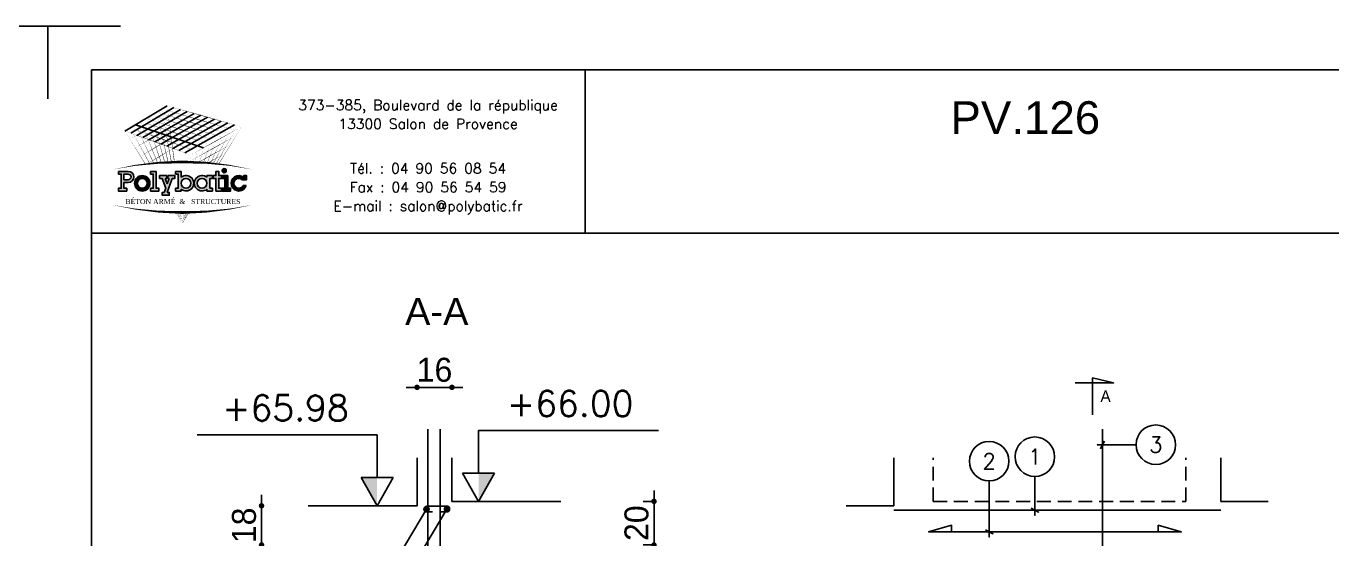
# Model space of a CAD drawing. Header units: metres. Extents: x -5618 to 118954, y -306 to 4637.
# Drawn here: x 36193 to 36792, y 1359 to 1594 of the extents above; entities that cross this region are included whole.
import ezdxf
from ezdxf.enums import TextEntityAlignment as Align

# ---------------------------------------------------------------- set-up
doc = ezdxf.new("R2010")
doc.units = ezdxf.units.M
doc.linetypes.add('CACHE', pattern=[9.524999999999999, 6.35, -3.175])
for name, color, linetype in [('COTATION', 1, 'Continuous'), ('GO-FER-HA', 140, 'Continuous'), ('GO-TEXTE', 9, 'Continuous'), ('K_ENT_M_Building_V.76', 7, 'Continuous'), ('STR_COTATION', 1, 'Continuous'), ('STR_VOI-POT', 6, 'Continuous')]:
    doc.layers.add(name, color=color, linetype=linetype)
doc.layers.add('Kofragna_forma', color=7, linetype='Continuous', lineweight=70)
doc.styles.add('ARIAL', font='ARIAL.TTF')
doc.styles.add('GrDimensions', font='simplex.shx')
doc.styles.add('Lucida', font='LSANSI.TTF')
doc.styles.add('POLYBATIC', font='TIMES.TTF')
doc.styles.add('schéma', font='simplex.shx')
doc.styles.add('TEXTE', font='romans.shx')
doc.styles.add('TEXTEBA', font='ARIAL.TTF')
doc.dimstyles.new('COUPE-20', dxfattribs={"dimscale": 0.5, "dimtxt": 22, "dimasz": 5, "dimexe": 0.05, "dimexo": 0, "dimgap": 5, "dimtad": 1, "dimdec": 0, "dimdsep": 46, "dimtxsty": 'Standard', "dimblk1": 'DOT', "dimblk2": 'DOT', "dimsah": 1, "dimcen": 0, "dimdle": 150, "dimclrd": 1, "dimclre": 1, "dimclrt": 7, "dimadec": 0, "dimazin": 0, "dimtfac": 1, "dimtdec": 0, "dimtix": 1, "dimtmove": 2, "dimatfit": 3, "dimldrblk": 'DOT', "dimfxl": 0, "dimtvp": 1, "dimtolj": 1, "dimtzin": 0, "dimarcsym": 0})

# ---------------------------------------------------------------- blocks, each defined once
blk = doc.blocks.new('A$C492E529B')
h = blk.add_hatch(color=256)
h.paths.add_polyline_path([(-1.982500000000002, 0.1), (-2.082500000000003, 0.1), (-2.082500000000003, 0.2999999999999999), (-1.932500000000003, 0.2999999999999999, 1), (-1.932500000000003, 0.7), (-2.282500000000002, 0.7), (-2.282500000000001, 0.6), (-2.182500000000003, 0.6), (-2.182500000000003, 0.1), (-2.282500000000003, 0.1), (-2.282500000000004, -6.938893903907228e-18), (-1.982500000000003, -6.938893903907228e-18)])
h.paths.add_polyline_path([(-2.082500000000003, 0.3999999999999889), (-2.082500000000003, 0.6), (-1.932500000000003, 0.6, -1), (-1.932500000000003, 0.3999999999999999)], flags=16)
h = blk.add_hatch(color=256)
h.paths.add_polyline_path([(-1.157500000000001, 0.275, 1), (-1.707500000000001, 0.275, 1)])
h.paths.add_polyline_path([(-1.607500000000002, 0.275, -1), (-1.257500000000002, 0.275, -1)], flags=16)
for color, points in [(256, [(-0.9375, 0.7), (-1.137499999999999, 0.7000000000000001), (-1.137500000000001, 0.5999999999999999), (-1.0375, 0.6), (-1.0375, 0.09999999999999998), (-1.137500000000001, 0.09999999999999996), (-1.137499999999999, -4.163336342344337e-17), (-0.8375000000000021, -4.163336342344337e-17), (-0.8375000000000004, 0.09999999999999994), (-0.9374999999999982, 0.09999999999999998)]), (256, [(-0.3674999999999997, 0.45), (-0.2675000000000001, 0.45), (-0.2674999999999983, 0.55), (-0.5234481005020868, 0.55), (-0.5234481005020868, 0.45), (-0.4734481005020861, 0.45), (-0.5425000000000004, 0.2527088585773882), (-0.6115518994979148, 0.45), (-0.5615518994979141, 0.45), (-0.5615518994979141, 0.55), (-0.8175000000000008, 0.55), (-0.8175000000000008, 0.45), (-0.7175000000000011, 0.45), (-0.5954740502510436, 0.1013544292886954), (-0.6484481005020868, -0.04999999999999991), (-0.7175000000000011, -0.04999999999999991), (-0.7175000000000011, -0.1499999999999999), (-0.4675000000000011, -0.1499999999999999), (-0.4675000000000011, -0.04999999999999991), (-0.5424999999999986, -0.0499999999999999)]), (256, [(1.392500000000002, 0.55), (1.2925, 0.55), (1.2925, 0.7000000000000001), (1.192500000000003, 0.7000000000000001), (1.192500000000003, 0.55), (1.092500000000003, 0.55), (1.092500000000003, 0.45), (1.192500000000004, 0.45), (1.192500000000003, -6.938893903907228e-18), (1.392500000000002, -6.938893903907228e-18), (1.392500000000002, 0.1), (1.292500000000004, 0.1), (1.292500000000004, 0.45), (1.392500000000005, 0.45)]), (140, [(1.412500000000003, 0.7250000000000001, 1), (1.562500000000005, 0.7250000000000001, 1)]), (256, [(1.612500000000002, 0.55), (1.412500000000003, 0.55), (1.412500000000003, 0.45), (1.512500000000003, 0.45), (1.512500000000003, 0.1), (1.412500000000003, 0.09999999999999999), (1.412500000000003, -6.938893903907228e-18), (1.712500000000002, -6.938893903907228e-18), (1.7125, 0.09999999999999999), (1.612500000000002, 0.1)]), (256, [(2.129974487139162, 0.4), (2.282500000000004, 0.4), (2.282500000000002, 0.55), (2.182500000000005, 0.55), (2.182500000000003, 0.487132034355964, 3.359496397493009), (2.272075131106462, 0.2), (2.165613883008421, 0.2, -3.125801635094081)])]:
    blk.add_hatch(color=color).paths.add_polyline_path(points)
h = blk.add_hatch(color=256)
h.paths.add_polyline_path([(-0.04749999999999943, 0.4871320343559638), (-0.04749999999999766, 0.7000000000000001), (-0.2474999999999987, 0.7), (-0.2474999999999987, 0.6000000000000001), (-0.1474999999999991, 0.6000000000000001), (-0.1474999999999991, 0.1), (-0.2475000000000005, 0.09999999999999999), (-0.2474999999999987, -6.938893903907228e-18), (-0.04749999999999766, -1.387778780781446e-17), (-0.04749999999999943, 0.06286796564403607, 2.121320343559649)])
h.paths.add_polyline_path([(-0.04749999999999943, 0.275, -1), (0.3025000000000002, 0.275, -1)], flags=16)
h = blk.add_hatch(color=256)
h.paths.add_polyline_path([(1.072500000000003, 0.1), (0.9725000000000037, 0.1), (0.9725000000000037, 0.45), (1.072500000000003, 0.45), (1.072500000000003, 0.55), (0.872500000000004, 0.55), (0.872500000000004, 0.4871320343559638, 2.121320343559652), (0.872500000000004, 0.06286796564403632), (0.8725000000000058, -1.387778780781446e-17), (1.072500000000002, 0)])
h.paths.add_polyline_path([(0.5225000000000026, 0.275, -1), (0.8725000000000023, 0.275, -1)], flags=16)
for p, q in [((0.872500000000004, 0.55), (0.872500000000004, 0.4871320343559638)), ((1.072500000000003, 0.55), (0.872500000000004, 0.55)), ((1.072500000000003, 0.45), (1.072500000000003, 0.55)), ((-0.5954740502510436, 0.101354429288693), (-0.7175000000000011, 0.45)), ((-0.6484481005020868, -0.04999999999999991), (-0.5954740502510454, 0.1013544292886897)), ((-0.5425000000000004, 0.2527088585773872), (-0.6115518994979148, 0.45)), ((-0.5425000000000004, -0.04999999999999991), (-0.3674999999999997, 0.45)), ((-0.5425000000000004, 0.2527088585773867), (-0.4734481005020861, 0.45)), ((0.872500000000004, 0.06286796564403632), (0.872500000000004, -6.938893903907228e-18)), ((0.9725000000000037, 0.1), (0.9725000000000037, 0.45)), ((0.9725000000000037, 0.45), (1.072500000000003, 0.45)), ((1.072500000000003, 0.1), (0.9725000000000037, 0.1)), ((1.072500000000003, -6.938893903907228e-18), (1.072500000000003, 0.1)), ((2.165613883008421, 0.2), (2.272075131106462, 0.2)), ((0.872500000000004, -6.938893903907228e-18), (1.072500000000003, -6.938893903907228e-18))]:
    blk.add_line(p, q)
for points in [[(-2.282500000000002, 0.7), (-1.932500000000003, 0.7)], [(-2.282500000000002, 0.7), (-2.282500000000002, 0.6), (-2.182500000000003, 0.6), (-2.182500000000003, 0.1), (-2.282500000000002, 0.1), (-2.282500000000002, -6.938893903907228e-18), (-1.982500000000003, -6.938893903907228e-18), (-1.982500000000003, 0.1), (-2.082500000000003, 0.1), (-2.082500000000003, 0.2999999999999999), (-1.932500000000003, 0.2999999999999999)], [(-2.082500000000003, 0.3999999999999999), (-2.082500000000003, 0.6), (-1.932500000000003, 0.6)], [(-1.137499999999999, 0.7), (-0.9375, 0.7), (-0.9375, 0.09999999999999998), (-0.8375000000000004, 0.09999999999999994), (-0.8375000000000004, -4.163336342344337e-17), (-1.137499999999999, -4.163336342344337e-17), (-1.137499999999999, 0.09999999999999998), (-1.0375, 0.09999999999999998), (-1.0375, 0.6), (-1.137499999999999, 0.6), (-1.137499999999999, 0.7)], [(-0.8175000000000008, 0.55), (-0.5615518994979141, 0.55)], [(-0.8175000000000008, 0.55), (-0.8175000000000008, 0.45), (-0.7175000000000011, 0.45)], [(-0.6115518994979148, 0.45), (-0.5615518994979141, 0.45), (-0.5615518994979141, 0.55)], [(-0.5234481005020868, 0.55), (-0.2675000000000001, 0.55), (-0.2675000000000001, 0.45), (-0.3674999999999997, 0.45)], [(-0.4734481005020861, 0.45), (-0.5234481005020868, 0.45), (-0.5234481005020868, 0.55)], [(-0.2474999999999987, 0.7), (-0.2474999999999987, 0.6000000000000001), (-0.1474999999999991, 0.6000000000000001), (-0.1474999999999991, 0.1), (-0.2474999999999987, 0.1), (-0.2474999999999987, -6.938893903907228e-18), (-0.04749999999999943, -6.938893903907228e-18), (-0.04749999999999943, 0.06286796564403607)], [(-0.04749999999999943, 0.4871320343559638), (-0.04749999999999943, 0.7), (-0.2474999999999987, 0.7)], [(1.092500000000003, 0.55), (1.192500000000003, 0.55), (1.192500000000003, 0.7000000000000001), (1.292500000000002, 0.7000000000000001), (1.292500000000002, 0.55), (1.392500000000004, 0.55), (1.392500000000004, 0.45), (1.292500000000002, 0.45), (1.292500000000002, 0.1), (1.392500000000004, 0.1), (1.392500000000004, -6.938893903907228e-18), (1.192500000000003, -6.938893903907228e-18), (1.192500000000003, 0.45), (1.092500000000003, 0.45)], [(1.092500000000003, 0.45), (1.092500000000003, 0.55)], [(1.412500000000003, 0.45), (1.412500000000003, 0.55), (1.612500000000002, 0.55), (1.612500000000002, 0.1), (1.712500000000002, 0.1), (1.712500000000002, -6.938893903907228e-18), (1.412500000000003, -6.938893903907228e-18), (1.412500000000003, 0.1), (1.512500000000003, 0.1), (1.512500000000003, 0.45), (1.412500000000003, 0.45)], [(2.182500000000003, 0.487132034355964), (2.182500000000003, 0.55), (2.282500000000002, 0.55), (2.282500000000002, 0.4), (2.129974487139162, 0.4)], [(-2.082500000000003, 0.3999999999999999), (-1.932500000000003, 0.3999999999999999)], [(-0.6484481005020868, -0.04999999999999991), (-0.7175000000000011, -0.04999999999999991), (-0.7175000000000011, -0.1499999999999999), (-0.4675000000000011, -0.1499999999999999), (-0.4675000000000011, -0.04999999999999991), (-0.5425000000000004, -0.04999999999999991)]]:
    blk.add_lwpolyline(points)
for centre, radius in [((-1.432500000000001, 0.275), 0.275), ((-1.432500000000001, 0.275), 0.175), ((0.1275000000000013, 0.275), 0.175), ((0.6975000000000033, 0.275), 0.175)]:
    blk.add_circle(centre, radius)
at = {"color": 140}
blk.add_circle((1.487500000000004, 0.7250000000000001), 0.07500000000000107, dxfattribs=at)
for centre, radius, start, end in [((-1.932500000000003, 0.5), 0.2, 270, 90), ((-1.932500000000003, 0.5), 0.1, 270, 90), ((0.1275000000000013, 0.275), 0.275, 230.4788036413577, 129.5211963586423), ((0.6975000000000033, 0.275), 0.275, 50.47880364135766, 309.5211963586423), ((2.007500000000002, 0.275), 0.275, 50.47880364135766, 344.1733798681277), ((2.007500000000002, 0.275), 0.175, 45.58469140280684, 334.6230664748476)]:
    blk.add_arc(centre, radius, start, end)
blk = doc.blocks.new('POLYBATIC')
at = {"color": 140}
for p, q in [((-0.4296875000004547, 3.28125), (-1.601562500000455, 2.578125)), ((-1.434659090909463, 2.517755681818244), (-0.2414772727272521, 3.227982954545496)), ((-1.267755681818471, 2.457386363636374), (-0.05326704545473149, 3.174715909090992)), ((0.1349431818182438, 3.121448863636374), (-1.100852272727479, 2.397017045454504)), ((-0.933948863636715, 2.336647727272748), (0.323153409090537, 3.06818181818187)), ((-0.7670454545457233, 2.276278409090992), (0.5113636363635123, 3.014914772727252)), ((0.6995738636360329, 2.961647727272748), (-0.6001420454547315, 2.215909090909008)), ((-0.4332386363639671, 2.155539772727366), (0.8877840909092356, 2.908380681818244)), ((-1.308593750000455, 2.75390625), (0.5859375, 2.109375)), ((1.075994318181529, 2.855113636363626), (-0.2663352272729753, 2.095170454545496)), ((-0.09943181818198354, 2.034801136363626), (1.264204545454504, 2.801846590909008)), ((1.452414772727025, 2.748579545454504), (0.06747159090900823, 1.97443181818187))]:
    blk.add_line(p, q, dxfattribs=at)
for points in [[(-1.015625000000455, 2.9296875, 0.015625, 0, 0), (-0.4296875000004547, 3.28125, 0, 0, 0)], [(0.60546875, 2.98828125, 0.015625, 0, 0), (-0.4296875000004547, 3.28125, 0, 0, 0)], [(-0.2247129179731928, 1.715989555429132, 0.01490724232924596, 0, 0), (-0.4296875000004547, 3.28125, 0, 0, 0)], [(-1.601562500000455, 2.578125, 0, 0.015625, 0), (-1.015625000000455, 2.9296875, 0, 0, 0)], [(-0.03906250000045475, 2.6171875, 0.015625, 0, 0), (-1.015625000000455, 2.9296875, 0, 0, 0)], [(-0.5892474188822234, 1.699752169851649, 0.0131193101882493, 0, 0), (-1.015625000000455, 2.9296875, 0, 0, 0)], [(-0.390625, 2.982954545454504, 0, 0.015625, 0), (-0.9232954545454959, 2.663352272727366, 0, 0, 0)], [(0.1220703125, 2.7099609375, 0.015625, 0, 0), (-0.8691406250004547, 3.017578125, 0, 0, 0)], [(-0.4912426523219438, 1.705550332218991, 0.01358734283786201, 0, 0), (-0.8691406250004547, 3.017578125, 0, 0, 0)], [(-0.8380681818182438, 2.87286931818187, 0.015625, 0, 0), (-0.2414772727272521, 3.227982954545496, 0, 0, 0)], [(0.283203125, 2.802734375, 0.015625, 0, 0), (-0.7226562500004547, 3.10546875, 0, 0, 0)], [(-0.3979455071712437, 1.710090152438511, 0.01404154563583916, 0, 0), (-0.7226562500004547, 3.10546875, 0, 0, 0)], [(-0.6605113636364877, 2.816051136363626, 0.015625, 0, 0), (-0.05326704545473149, 3.174715909090992, 0, 0, 0)], [(0.4443359375002274, 2.8955078125, 0.015625, 0, 0), (-0.5761718750004547, 3.193359375, 0, 0, 0)], [(-0.3091679367046254, 1.713523988177485, 0.01448156953465553, 0, 0), (-0.5761718750004547, 3.193359375, 0, 0, 0)], [(-0.4829545454547315, 2.759232954545496, 0.015625, 0, 0), (0.1349431818182438, 3.121448863636374, 0, 0, 0)], [(-0.3053977272729753, 2.702414772727366, 0.015625, 0, 0), (0.323153409090537, 3.06818181818187, 0, 0, 0)], [(-0.1278409090909918, 2.645596590909008, 0.015625, 0, 0), (0.5113636363635123, 3.014914772727252, 0, 0, 0)], [(0.04971590909099177, 2.588778409090992, 0.015625, 0, 0), (0.6995738636360329, 2.961647727272748, 0, 0, 0)], [(0.2272727272727479, 2.531960227272748, 0.015625, 0, 0), (0.8877840909092356, 2.908380681818244, 0, 0, 0)], [(1.640625000000227, 2.6953125, 0, 0.015625, 0), (0.60546875, 2.98828125, 0, 0, 0)], [(-0.68359375, 2.24609375, 0.015625, 0, 0), (-1.601562500000455, 2.578125, 0, 0, 0)], [(-1.031467709796289, 1.660411435280935, 0.01112380078447304, 0, 0), (-1.601562500000455, 2.578125, 0, 0, 0)], [(-1.455965909090764, 2.34375, 0, 0.015625, 0), (-0.9232954545454959, 2.663352272727366, 0, 0, 0)], [(-0.5224609375, 2.3388671875, 0.015625, 0, 0), (-1.455078125000455, 2.666015625, 0, 0, 0)], [(-0.9131357219118854, 1.673060752227684, 0.0116390314757204, 0, 0), (-1.455078125000455, 2.666015625, 0, 0, 0)], [(-1.434659090909463, 2.517755681818244, 0, 0.015625, 0), (-0.8380681818182438, 2.87286931818187, 0, 0, 0)], [(-0.3613281249997726, 2.431640625, 0.015625, 0, 0), (-1.308593750000455, 2.75390625, 0, 0, 0)], [(-0.8000544418000572, 1.683696661101635, 0.01214422228537064, 0, 0), (-1.308593750000455, 2.75390625, 0, 0, 0)], [(-1.267755681818471, 2.457386363636374, 0, 0.015625, 0), (-0.6605113636364877, 2.816051136363626, 0, 0, 0)], [(-0.2001953125, 2.5244140625, 0.015625, 0, 0), (-1.162109375000455, 2.841796875, 0, 0, 0)], [(-0.6921335829376858, 1.692528341469028, 0.01263800449243644, 0, 0), (-1.162109375000455, 2.841796875, 0, 0, 0)], [(-1.100852272727479, 2.397017045454504, 0, 0.015625, 0), (-0.4829545454547315, 2.759232954545496, 0, 0, 0)], [(-0.933948863636715, 2.336647727272748, 0, 0.015625, 0), (-0.3053977272729753, 2.702414772727366, 0, 0, 0)], [(-0.3515625, 2.684659090909008, 0, 0.015625, 0), (-0.8309659090909918, 2.397017045454504, 0, 0, 0)], [(-0.7670454545457233, 2.276278409090992, 0, 0.015625, 0), (-0.1278409090909918, 2.645596590909008, 0, 0, 0)], [(-0.6001420454547315, 2.215909090909008, 0, 0.015625, 0), (0.04971590909099177, 2.588778409090992, 0, 0, 0)], [(0.9374999999995453, 2.3046875, 0, 0.015625, 0), (-0.03906250000045475, 2.6171875, 0, 0, 0)], [(1.11328125, 2.40234375, 0, 0.015625, 0), (0.1220703125, 2.7099609375, 0, 0, 0)], [(1.2890625, 2.5, 0, 0.015625, 0), (0.283203125, 2.802734375, 0, 0, 0)], [(0.4048295454542767, 2.475142045454504, 0.015625, 0, 0), (1.075994318181529, 2.855113636363626, 0, 0, 0)], [(1.46484375, 2.59765625, 0, 0.015625, 0), (0.4443359375002274, 2.8955078125, 0, 0, 0)], [(0.5823863636364877, 2.41832386363626, 0.015625, 0, 0), (1.264204545454504, 2.801846590909008, 0, 0, 0)], [(0.7599431818180165, 2.36150568181813, 0.015625, 0, 0), (1.452414772727025, 2.748579545454504, 0, 0, 0)], [(0.9374999999995453, 2.3046875, 0.015625, 0, 0), (1.640625000000227, 2.6953125, 0, 0, 0)], [(0.9418075391890852, 1.670138702828694, 0.01115810583063171, 0, 0), (1.46484375, 2.59765625, 0, 0, 0)], [(1.012016020391002, 1.662597747784957, 0.01197350437350787, 0, 0), (1.640625000000227, 2.6953125, 0, 0, 0)], [(-1.310369318181984, 2.109375, 0, 0.015625, 0), (-0.8309659090909918, 2.397017045454504, 0, 0, 0)], [(-0.3124999999997726, 2.386363636363626, 0, 0.015625, 0), (-0.738636363636715, 2.13068181818187, 0, 0, 0)], [(0.234375, 1.9140625, 0, 0.015625, 0), (-0.68359375, 2.24609375, 0, 0, 0)], [(0.41015625, 2.01171875, 0, 0.015625, 0), (-0.5224609375, 2.3388671875, 0, 0, 0)], [(-0.4332386363639671, 2.155539772727366, 0, 0.015625, 0), (0.2272727272727479, 2.531960227272748, 0, 0, 0)], [(0.5859375, 2.109375, 0, 0.015625, 0), (-0.3613281249997726, 2.431640625, 0, 0, 0)], [(-0.2663352272729753, 2.095170454545496, 0, 0.015625, 0), (0.4048295454542767, 2.475142045454504, 0, 0, 0)], [(0.7617187500002274, 2.20703125, 0, 0.015625, 0), (-0.2001953125, 2.5244140625, 0, 0, 0)], [(-0.09943181818198354, 2.034801136363626, 0, 0.015625, 0), (0.5823863636364877, 2.41832386363626, 0, 0, 0)], [(0.06747159090900823, 1.97443181818187, 0, 0.015625, 0), (0.7599431818180165, 2.36150568181813, 0, 0, 0)], [(0.234375, 1.9140625, 0, 0.015625, 0), (0.9374999999995453, 2.3046875, 0, 0, 0)], [(0.5866968277300657, 1.699916449576676, 0.007180386554667803, 0, 0), (0.7617187500002274, 2.20703125, 0, 0, 0)], [(0.6885950454347949, 1.692796153361087, 0.008296831818832406, 0, 0), (0.9374999999995453, 2.3046875, 0, 0, 0)], [(0.7648212005681216, 1.884417712436971, 0.015625, 0, 0), (1.342329545454277, 2.20525568181813, 0, 0, 0)], [(0.7810150218122089, 1.685348204963248, 0.00932677131755205, 0, 0), (1.11328125, 2.40234375, 0, 0, 0)], [(0.8522727272725206, 2.095170454545496, 0.015625, 0, 0), (1.491477272727025, 2.450284090909008, 0, 0, 0)], [(0.8650912233908912, 1.677752675667421, 0.01027809155415822, 0, 0), (1.2890625, 2.5, 0, 0, 0)], [(-1.164772727272975, 1.875, 0, 0.015625, 0), (-0.738636363636715, 2.13068181818187, 0, 0, 0)], [(-1.019176136363967, 1.640625, 0, 0.015625, 0), (-0.6463068181817562, 1.864346590909008, 0, 0, 0)], [(-0.2734375, 2.08806818181813, 0, 0.015625, 0), (-0.6463068181817562, 1.864346590909008, 0, 0, 0)], [(0.2130681818182438, 1.74005681818187, 0, 0.015625, 0), (0.8522727272725206, 2.095170454545496, 0, 0, 0)], [(0.2101635290903232, 1.716335487573815, 0.003228196121244227, 0, 0), (0.234375, 1.9140625, 0, 0, 0)], [(0.3490664007761097, 1.712087584760297, 0.004654464702752464, 0, 0), (0.41015625, 2.01171875, 0, 0, 0)], [(0.4469534160696185, 1.707824498826653, 0.006931142164855608, 0.015625, 0), (0.7670454545452685, 1.885653409090992, 0, 0, 0)], [(0.4740167860959446, 1.706460429945992, 0.005969104741541102, 0, 0), (0.5859375, 2.109375, 0, 0, 0)], [(0.6795939278408696, 1.674900666982467, 0.015625, 0, 0), (1.193181818181984, 1.960227272727366, 0, 0, 0)], [(-1.953125, 1.5078125, 0, 0.078125, -0.05384344768960826), (0, 1.71875, 0, 0, 0)], [(-0.2343750000004547, 1.789772727272748, 0, 0.006380219183002012, 0), (-0.364879483288405, 1.711470037299478, 0, 0.006380219183002012, 0)], [(1.953125, 1.5078125, 0, 0.078125, 0.05384344768960826), (0, 1.71875, 0, 0, 0)], [(0.9595825479204905, 1.668281339753776, 0.002934513941093933, 0, 0), (1.044034090909008, 1.715198863636374, 0, 0, 0)], [(-1.953125, 0.5234375, 0, 0.078125, 0.05384344768960826), (0, 0.3125, 0, 0, 0)], [(1.953125, 0.5234375, 0, 0.078125, -0.05384344768960826), (0, 0.3125, 0, 0, 0)], [(0, 0, 0, 0.003813184372856077, 0), (-0.195425699109137, 0.3145877107606339, 0, 0.003813184372856077, 0)], [(0, 0, 0, 0.003681835129602301, 0), (-0.1714354482223825, 0.3141065594943484, 0, 0.003681835129602301, 0)], [(0, 0, 0, 0.003559883067564705, 0), (-0.1490701034542781, 0.3137146953291676, 0, 0.003559883067564705, 0)], [(0, 0, 0, 0.003446298807918057, 0), (-0.1281592369196005, 0.3133977978450275, 0, 0.003446298807918057, 0)], [(0, 0, 0, 0.003340204242443637, 0), (-0.1085566378797012, 0.3131441477290764, 0, 0.003340204242443637, 0)], [(0, 0, 0, 0.00324084487628895, 0), (-0.09013599812169559, 0.312944083366574, 0, 0.00324084487628895, 0)], [(0, 0, 0, 0.00314756816438513, 0), (-0.07278751380135873, 0.312789586335839, 0, 0.00314756816438513, 0)], [(0, 0, 0, 0.003059806352468915, 0), (-0.05641517962362741, 0.3126739616427585, 0, 0.003059806352468915, 0)], [(0, 0, 0, 0.003059806352468926, 0), (-0.05641517962362741, 0.3126739616427585, 0, 0.003059806352468926, 0)], [(0, 0, 0, 0.002977062747662009, 0), (-0.04093461278057475, 0.3125915885044606, 0, 0.002977062747662009, 0)], [(0, 0, 0, 0.005103348149100338, 0), (0.03827511111785498, 0.3125800741324838, 0, 0.005103348149100338, 0)], [(0, 0, 0, 0.004857820584163759, 0), (0.06375889516698408, 0.3127222001055543, 0, 0.004857820584163759, 0)], [(0, 0, 0, 0.004635747574430795, 0), (0.08692026702033218, 0.3129129612740371, 0, 0.004635747574430795, 0)], [(0, 0, 0, 0.004433818568920311, 0), (0.1080743276174871, 0.3131384364301084, 0, 0.004433818568920311, 0)], [(0, 0, 0, 0.004249332961201733, 0), (0.1274799888360576, 0.3133883058886795, 0, 0.004249332961201733, 0)], [(0, 0, 0, 0.004080063185600645, 0), (0.1453522509866616, 0.3136548573932032, 0, 0.004080063185600645, 0)], [(0, 0, 0, 0.003924153640373415, 0), (0.1618713376651613, 0.3139322912297757, 0, 0.003924153640373415, 0)], [(0, 0, 0, 0.003780044831076442, 0), (0.1771896014565755, 0.3142162265830848, 0, 0.003780044831076442, 0)], [(0, 0, 0, 0.003646415603355052, 0), (0.1914368191760332, 0.314503345789376, 0, 0.003646415603355052, 0)]]:
    blk.add_lwpolyline(points, format="xyseb", dxfattribs=at)
at = {"color": 5, "xscale": 0.78125, "yscale": 0.78125, "zscale": 0.78125}
blk.add_blockref('A$C492E529B', (0, 0.9102189642169378), dxfattribs=at)
at = {"lineweight": 60, "style": 'POLYBATIC'}
for s, p in [('BÉTON ARMÉ', (-1.586656885245475, 0.546875)), ('STRUCTURES', (0.2401012856082616, 0.546875))]:
    blk.add_text(s, height=0.140625, dxfattribs=at).set_placement(p)
at = {"color": 140, "style": 'POLYBATIC'}
blk.add_text('&', height=0.140625, dxfattribs=at).set_placement((0, 0.546875), align=Align.CENTER)
blk = doc.blocks.new('_DOT')
at = {"color": 0, "linetype": 'ByBlock'}
blk.add_line((-0.5, 0), (-1, 0), dxfattribs=at)
at = {"color": 0, "linetype": 'ByBlock', "const_width": 0.5}
blk.add_lwpolyline([(-0.25, 0, 1), (0.25, 0, 1)], format="xyb", close=True, dxfattribs=at)
blk = doc.blocks.new('*D964')
at = {"layer": 'COTATION', "color": 1, "lineweight": -2, "ltscale": 4.5}
for p, q in [((36480.92048752642, 1378.290150645304), (36480.92048752642, 1380.790150645304)), ((36475.92048752642, 1375.790150645304), (36480.94548752642, 1375.790150645304)), ((36480.92048752642, 1355.787650645223), (36480.92048752642, 1375.790150645304)), ((36475.92048752642, 1355.787650645223), (36480.94548752642, 1355.787650645223)), ((36480.92048752642, 1353.287650645223), (36480.92048752642, 1350.787650645223))]:
    blk.add_line(p, q, dxfattribs=at)
at = {"layer": 'DEFPOINTS', "color": 0, "lineweight": -3, "ltscale": 4.5}
for p in [(36438.1468511904, 1375.790150645304), (36480.92048752642, 1375.790150645304), (36438.1468511904, 1355.787650645223)]:
    blk.add_point(p, dxfattribs=at)
at = {"layer": 'COTATION', "color": 1, "lineweight": -2, "ltscale": 4.5, "xscale": 2.5, "yscale": 2.5, "zscale": 2.5}
for p, rotation in [((36480.92048752642, 1375.790150645304), 270), ((36480.92048752642, 1355.787650645223), 90)]:
    blk.add_blockref('_DOT', p, dxfattribs=dict(at, rotation=rotation))
at = {"layer": 'COTATION', "color": 7, "lineweight": -3, "ltscale": 4.5, "insert": (36472.92048752642, 1365.78890064527), "char_height": 11, "attachment_point": 5, "rotation": 90}
blk.add_mtext('\\A1;20', dxfattribs=at)
blk = doc.blocks.new('*D965')
at = {"layer": 'DEFPOINTS', "color": 0, "lineweight": -3, "ltscale": 4.5}
for p in [(36388.1468511904, 1428.066610390957), (36372.1468511904, 1395.790150645303, 187.688179425467), (36388.1468511904, 1395.790150645303, 187.688179425467)]:
    blk.add_point(p, dxfattribs=at)
at = {"layer": 'STR_COTATION', "color": 1, "lineweight": -2, "ltscale": 4.5}
for p, q in [((36369.6468511904, 1428.066610390957), (36367.1468511904, 1428.066610390957)), ((36372.1468511904, 1428.078889772814), (36372.1468511904, 1428.091610390957)), ((36372.1468511904, 1428.066610390957), (36388.1468511904, 1428.066610390957)), ((36388.1468511904, 1428.078889772814), (36388.1468511904, 1428.091610390957)), ((36390.6468511904, 1428.066610390957), (36393.1468511904, 1428.066610390957))]:
    blk.add_line(p, q, dxfattribs=at)
at = {"layer": 'STR_COTATION', "color": 1, "lineweight": -2, "ltscale": 4.5, "xscale": 2.5, "yscale": 2.5, "zscale": 2.5}
blk.add_blockref('_DOT', (36372.1468511904, 1428.066610390957), dxfattribs=at)
at = {"layer": 'STR_COTATION', "color": 1, "lineweight": -2, "ltscale": 4.5, "xscale": 2.5, "yscale": 2.5, "zscale": 2.5, "rotation": 180}
blk.add_blockref('_DOT', (36388.1468511904, 1428.066610390957), dxfattribs=at)
at = {"layer": 'STR_COTATION', "color": 7, "lineweight": -3, "ltscale": 4.5, "insert": (36380.1468511904, 1436.066610390957), "char_height": 11, "attachment_point": 5}
blk.add_mtext('\\A1;16', dxfattribs=at)
blk = doc.blocks.new('*D967')
at = {"layer": 'DEFPOINTS', "color": 0, "lineweight": -3, "ltscale": 4.5}
for p in [(36300.74592772267, 1373.790150645304), (36322.14685119039, 1373.790150645304, 281.5322691381999), (36322.14685119039, 1355.787650645224, 281.5322691381999)]:
    blk.add_point(p, dxfattribs=at)
at = {"layer": 'STR_COTATION', "color": 1, "lineweight": -2, "ltscale": 4.5}
for p, q in [((36300.74592772267, 1376.290150645304), (36300.74592772267, 1378.790150645304)), ((36300.72661911546, 1373.790150645304), (36300.72092772266, 1373.790150645304)), ((36300.74592772267, 1355.787650645224), (36300.74592772267, 1373.790150645304)), ((36300.72661911546, 1355.787650645224), (36300.72092772266, 1355.787650645224)), ((36300.74592772267, 1353.287650645224), (36300.74592772267, 1350.787650645224))]:
    blk.add_line(p, q, dxfattribs=at)
at = {"layer": 'STR_COTATION', "color": 1, "lineweight": -2, "ltscale": 4.5, "xscale": 2.5, "yscale": 2.5, "zscale": 2.5}
for p, rotation in [((36300.74592772267, 1373.790150645304), 270), ((36300.74592772267, 1355.787650645224), 90)]:
    blk.add_blockref('_DOT', p, dxfattribs=dict(at, rotation=rotation))
at = {"layer": 'STR_COTATION', "color": 7, "lineweight": -3, "ltscale": 4.5, "insert": (36292.74592772267, 1364.78890064527), "char_height": 11, "attachment_point": 5, "rotation": 90}
blk.add_mtext('\\A1;18', dxfattribs=at)

msp = doc.modelspace()

# ---------------------------------------------------------------- linework, layer by layer
at = {"color": 7, "linetype": 'Continuous', "lineweight": -3}
for p, q in [((36361.15732975637, 1386.790150645304, 281.5322691381999), (36346.40713040396, 1386.790150645304, 281.5322691381999)), ((36353.78223008017, 1373.790150645304, 281.5322691381999), (36346.40713040396, 1386.790150645304, 281.5322691381999)), ((36361.15732975637, 1386.790150645304, 281.5322691381999), (36346.40713040396, 1386.790150645304, 281.5322691381999)), ((36353.78223008017, 1373.790150645304, 281.5322691381999), (36346.40713040396, 1386.790150645304, 281.5322691381999)), ((36353.78223008017, 1373.790150645304, 281.5322691381999), (36361.15732975637, 1386.790150645304, 281.5322691381999)), ((36353.78223008017, 1373.790150645304, 281.5322691381999), (36361.15732975637, 1386.790150645304, 281.5322691381999)), ((36392.97459921328, 1388.790150645304, 187.688179425467), (36407.72479856569, 1388.790150645304, 187.688179425467)), ((36400.34969888948, 1375.790150645304, 187.688179425467), (36392.97459921328, 1388.790150645304, 187.688179425467)), ((36392.97459921328, 1388.790150645304, 187.688179425467), (36407.72479856569, 1388.790150645304, 187.688179425467)), ((36400.34969888948, 1375.790150645304, 187.688179425467), (36392.97459921328, 1388.790150645304, 187.688179425467)), ((36400.34969888948, 1375.790150645304, 187.688179425467), (36407.72479856569, 1388.790150645304, 187.688179425467)), ((36400.34969888948, 1375.790150645304, 187.688179425467), (36407.72479856569, 1388.790150645304, 187.688179425467))]:
    msp.add_line(p, q, dxfattribs=at)
for points in [[(36169.35118605966, 1593.710024444776), (36202.6811860595, 1593.71002441544), (36202.6811860595, 1560.380024415249)], [(36202.6811860595, 1560.380024445051), (36202.6811860595, 1593.710024444776), (36236.01118605957, 1593.710024444776)], [(36449.32318605949, 1573.712024445221), (36449.32506615227, 1498.770781202282)], [(37172.58418605943, 1498.770781202282), (36222.67918605963, 1498.770781202282)]]:
    msp.add_lwpolyline(points)
msp.add_lwpolyline([(36222.67918605963, 1573.712024445221), (36222.67918605963, 913.7780244450956), (37172.58418605943, 913.7780244450956), (37172.58418605943, 1573.712024445221)], close=True)
for points in [[(36346.40713040396, 1386.790150645304, 281.5322691381999), (36353.78223008017, 1373.790150645304, 281.5322691381999), (36353.78223008017, 1386.757333781384, 281.5322691381999)], [(36346.40713040396, 1386.790150645304, 281.5322691381999), (36353.78223008017, 1373.790150645304, 281.5322691381999), (36353.78223008017, 1386.757333781384, 281.5322691381999)], [(36407.72479856569, 1388.790150645304, 187.688179425467), (36400.34969888948, 1375.790150645304, 187.688179425467), (36400.34969888948, 1388.757333781384, 187.688179425467)], [(36407.72479856569, 1388.790150645304, 187.688179425467), (36400.34969888948, 1375.790150645304, 187.688179425467), (36400.34969888948, 1388.757333781384, 187.688179425467)]]:
    msp.add_solid(points, dxfattribs=at)
at = {"layer": 'COTATION', "elevation": 187.688179425467}
msp.add_lwpolyline([(36712.37726773827, 1361.809780175319), (36712.37726773827, 1364.809773905059), (36722.93491569535, 1361.809780175319), (36606.98360241211, 1361.80978017532), (36617.54125036917, 1364.80977390506), (36617.54125036917, 1361.80978017532)], dxfattribs=at)
at = {"layer": 'GO-FER-HA', "elevation": 187.688179425467}
for points in [[(36702.21413229652, 1401.840567997409, -512.322006256741), (36702.21385625548, 1401.76985731929), (36684.34639187941, 1401.769857319288), (36686.74639187931, 1401.769857319288), (36685.84933560462, 1400.072801044427), (36687.6434481543, 1403.46691359415)], [(36634.70261886478, 1385.152236033602, -512.322006256741), (36634.7733295429, 1385.15195999257), (36634.7733295429, 1359.409780175413), (36634.7733295429, 1361.80978017532), (36636.47038581776, 1360.912723900622), (36633.07627326804, 1362.706836450309)], [(36655.67129248507, 1387.205132158444, -512.322006256741), (36655.74200316318, 1387.204856117412), (36655.74200316318, 1369.337391741336), (36655.74200316318, 1371.737391741243), (36657.43905943805, 1370.840335466545), (36654.04494688832, 1372.634448016232)]]:
    msp.add_lwpolyline(points, format="xyb", dxfattribs=at)
at = {"layer": 'GO-FER-HA', "elevation": 93.84408971273349}
for points in [[(36385.77090032001, 1372.223148323659), (36366.99210899616, 1340.590890182697), (36348.4059249536, 1340.590890182697)], [(36376.43892628674, 1372.223148323659), (36357.6601349629, 1340.590890182697), (36348.40592495359, 1340.590890182697)]]:
    msp.add_lwpolyline(points, dxfattribs=at)
at = {"layer": 'GO-TEXTE', "elevation": 187.6881794254669, "flags": 128}
msp.add_lwpolyline([(36674.23426911133, 1430.117009566261), (36691.88200871817, 1430.110891161914), (36682.20579071336, 1432.394302081704), (36682.19888401382, 1415.472827774325)], dxfattribs=at)
at = {"layer": 'K_ENT_M_Building_V.76', "color": 30, "linetype": 'Continuous', "lineweight": -3}
for p, q in [((36347.28223008017, 1406.290150645304, 281.5322691381999), (36271.13937293731, 1406.290150645304, 281.5322691381999)), ((36347.28223008017, 1406.290150645304, 281.5322691381999), (36271.13937293731, 1406.290150645304, 281.5322691381999)), ((36353.78223008017, 1406.290150645304, 281.5322691381999), (36347.28223008017, 1406.290150645304, 281.5322691381999)), ((36353.78223008017, 1406.290150645304, 281.5322691381999), (36347.28223008017, 1406.290150645304, 281.5322691381999)), ((36353.78223008017, 1386.790150645304, 281.5322691381999), (36353.78223008017, 1406.290150645304, 281.5322691381999)), ((36353.78223008017, 1386.790150645304, 281.5322691381999), (36353.78223008017, 1406.290150645304, 281.5322691381999)), ((36400.34969888948, 1388.790150645304, 187.688179425467), (36400.34969888948, 1408.290150645304, 187.688179425467)), ((36400.34969888948, 1408.290150645304, 187.688179425467), (36406.84969888948, 1408.290150645304, 187.688179425467)), ((36400.34969888948, 1388.790150645304, 187.688179425467), (36400.34969888948, 1408.290150645304, 187.688179425467)), ((36400.34969888948, 1408.290150645304, 187.688179425467), (36406.84969888948, 1408.290150645304, 187.688179425467)), ((36406.84969888948, 1408.290150645304, 187.688179425467), (36482.99255603235, 1408.290150645304, 187.688179425467)), ((36406.84969888948, 1408.290150645304, 187.688179425467), (36482.99255603235, 1408.290150645304, 187.688179425467))]:
    msp.add_line(p, q, dxfattribs=at)
at = {"layer": 'Kofragna_forma', "color": 4, "lineweight": -3}
for p, q in [((36372.1468511904, 1395.790150645303, 187.688179425467), (36372.1468511904, 1373.790150645304, 187.688179425467)), ((36388.1468511904, 1375.790150645304, 187.688179425467), (36388.1468511904, 1395.790150645303, 187.688179425467)), ((36590.98359534892, 1373.790150645308, 187.688179425467), (36590.98359534892, 1395.790150645304, 187.688179425467)), ((36741.03241569542, 1395.790150645302, 187.688179425467), (36741.03241569542, 1375.790150645307, 187.688179425467)), ((36372.14685119039, 1373.790150645304, 281.5322691381999), (36322.14685119039, 1373.790150645304, 281.5322691381999)), ((36438.1468511904, 1375.790150645304, 187.688179425467), (36388.1468511904, 1375.790150645304, 187.688179425467)), ((36569.19041173136, 1373.790150645307, 187.688179425467), (36590.98359534892, 1373.790150645307, 187.688179425467)), ((36762.82559931298, 1375.790150645307, 187.688179425467), (36741.03241569542, 1375.790150645307, 187.688179425467))]:
    msp.add_line(p, q, dxfattribs=at)
at = {"layer": 'Kofragna_forma', "linetype": 'CACHE', "lineweight": -3}
for p, q in [((36609.08109534899, 1375.790150645304, 187.688179425467), (36609.08109534899, 1395.790150645304, 187.688179425467)), ((36725.03240863223, 1375.790150645304, 187.688179425467), (36725.03240863223, 1395.790150645302, 187.688179425467)), ((36609.08109534899, 1375.790150645304, 187.688179425467), (36725.03240422712, 1375.790150645304, 187.688179425467))]:
    msp.add_line(p, q, dxfattribs=at)
at = {"layer": 'STR_VOI-POT', "color": 3}
for p, q in [((36377.01345783113, 1408.961880209538, 187.688179425467), (36377.01349124181, 1325.961880209543, 187.688179425467)), ((36382.73355174434, 1408.961880209538, 187.688179425467), (36382.73351833366, 1325.961880209543, 187.688179425467))]:
    msp.add_line(p, q, dxfattribs=at)
at = {"layer": 'STR_VOI-POT'}
for p, q in [((36686.74638898425, 1408.961880209538, 187.688179425467), (36686.74642239493, 1325.961880209543, 187.688179425467)), ((36590.98359534892, 1371.737391741243, 187.6881794254669), (36741.03241569542, 1371.737391741243, 187.688179425467))]:
    msp.add_line(p, q, dxfattribs=at)
at = {"layer": 'STR_VOI-POT', "const_width": 1.44, "elevation": 93.84408971273349}
for points in [[(36377.30794141757, 1372.223148323659, 1), (36375.86794141756, 1372.223148323659, 1)], [(36386.49090032001, 1372.223148323659, 1), (36385.05090032001, 1372.223148323659, 1)]]:
    msp.add_lwpolyline(points, format="xyb", close=True, dxfattribs=at)
at = {"layer": 'STR_VOI-POT', "elevation": 93.84408971273349}
msp.add_lwpolyline([(36383.15595507021, 1370.915675698709), (36385.77090032002, 1370.915675698709, 0.414213562373095), (36387.07837294495, 1372.223148323659), (36387.07837294495, 1372.308245376576, 0.414213562373095), (36385.77090032002, 1373.615718001531), (36376.58794141755, 1373.615718001531, 0.4319950440242252), (36375.2804687926, 1372.223148323659), (36375.28046879262, 1372.223148323659, 0.414213562373095), (36376.58794141755, 1370.915675698709), (36379.20288666744, 1370.915675698709)], format="xyb", dxfattribs=at)

# ---------------------------------------------------------------- block references
at = {"xscale": 16.49835000000894, "yscale": 16.49834999989253, "zscale": 16.49835000000003}
msp.add_blockref('POLYBATIC', (36264.44811308035, 1503.089303188183), dxfattribs=at)

# ---------------------------------------------------------------- texts
at = {"style": 'schéma'}
for s, p in [('373-385, Boulevard de la république', (36377.20383650531, 1555.17576115047)), ('13300 Salon de Provence', (36377.20383650531, 1546.545388232259)), ('Tél. : 04 90 56 08 54', (36377.20383650531, 1526.16227030665)), ('Fax : 04 90 56 54 59', (36377.20383650531, 1517.531897388789)), ('E-mail : salon@polybatic.fr', (36377.20383650531, 1508.901524470228))]:
    msp.add_text(s, height=4.6662, dxfattribs=at).set_placement(p, align=Align.CENTER)
at = {"style": 'ARIAL'}
msp.add_text('PV.126', height=15, dxfattribs=at).set_placement((36616.98259088001, 1544.270736833045))
at = {"layer": 'GO-FER-HA', "style": 'TEXTE'}
for s, rotation, p in [('3', 359.9999999999479, (36711.27061889034, 1401.76985731927, 281.6881794254671)), ('2', 359.9999999999544, (36634.77332954292, 1394.208722627424, 281.6881794254671)), ('1', 359.9999999999544, (36655.74200316321, 1396.261618752266, 281.688179425467))]:
    msp.add_text(s, height=7.199999999999999, rotation=rotation, dxfattribs=at).set_placement(p, align=Align.MIDDLE_CENTER)
at = {"layer": 'GO-TEXTE', "style": 'TEXTEBA'}
msp.add_text('A-A', height=12.49708794321094, dxfattribs=at).set_placement((36366.64089472468, 1456.619519130618, 187.688179425467))
at = {"layer": 'GO-TEXTE', "linetype": 'Continuous', "style": 'Lucida'}
msp.add_text('A', height=5.319999999999999, rotation=359.9819333185179, dxfattribs=at).set_placement((36685.81605812909, 1421.320233837826, 187.6881794254669))
at = {"layer": 'K_ENT_M_Building_V.76', "color": 0, "linetype": 'Continuous', "lineweight": -3, "char_height": 11.7, "style": 'GrDimensions'}
for s, insert, attachment_point in [('+65.98', (36340.78223008016, 1412.790150645304, 281.5322691381999), 9), ('+66.00', (36413.34969888949, 1414.790150645304, 187.688179425467), 7)]:
    msp.add_mtext(s, dxfattribs=dict(at, insert=insert, attachment_point=attachment_point))

# ---------------------------------------------------------------- dimensions: what is measured, and where the dimension line sits
at = {"layer": 'COTATION', "lineweight": -3, "ltscale": 4.5}
dim = msp.add_linear_dim(base=(36480.92048752642, 1375.790150645304, 93.84408971273348), p1=(36438.1468511904, 1355.787650645223, 93.84408971273348), p2=(36438.1468511904, 1375.790150645304, 93.84408971273348), angle=90, dimstyle='COUPE-20', dxfattribs=at)
dim.commit()
dim.dimension.update_dxf_attribs({"geometry": '*D964', "text_midpoint": (36472.92048752642, 1365.78890064527, 93.84408971273348)})
at = {"layer": 'STR_COTATION', "lineweight": -3, "ltscale": 4.5}
dim = msp.add_linear_dim(base=(36388.1468511904, 1428.066610390957), p1=(36372.1468511904, 1395.790150645303, 187.688179425467), p2=(36388.1468511904, 1395.790150645303, 187.688179425467), dimstyle='COUPE-20', override={"dimfxl": 0.1}, dxfattribs=at)
dim.commit()
dim.dimension.update_dxf_attribs({"geometry": '*D965', "text_midpoint": (36380.1468511904, 1436.066610390957)})
dim = msp.add_linear_dim(base=(36300.74592772267, 1373.790150645304), p1=(36322.14685119039, 1355.787650645224, 281.5322691381999), p2=(36322.14685119039, 1373.790150645304, 281.5322691381999), angle=90, dimstyle='COUPE-20', override={"dimfxl": 0.1}, dxfattribs=at)
dim.commit()
dim.dimension.update_dxf_attribs({"geometry": '*D967', "text_midpoint": (36292.74592772267, 1364.78890064527)})

doc.saveas('drawing.dxf')
